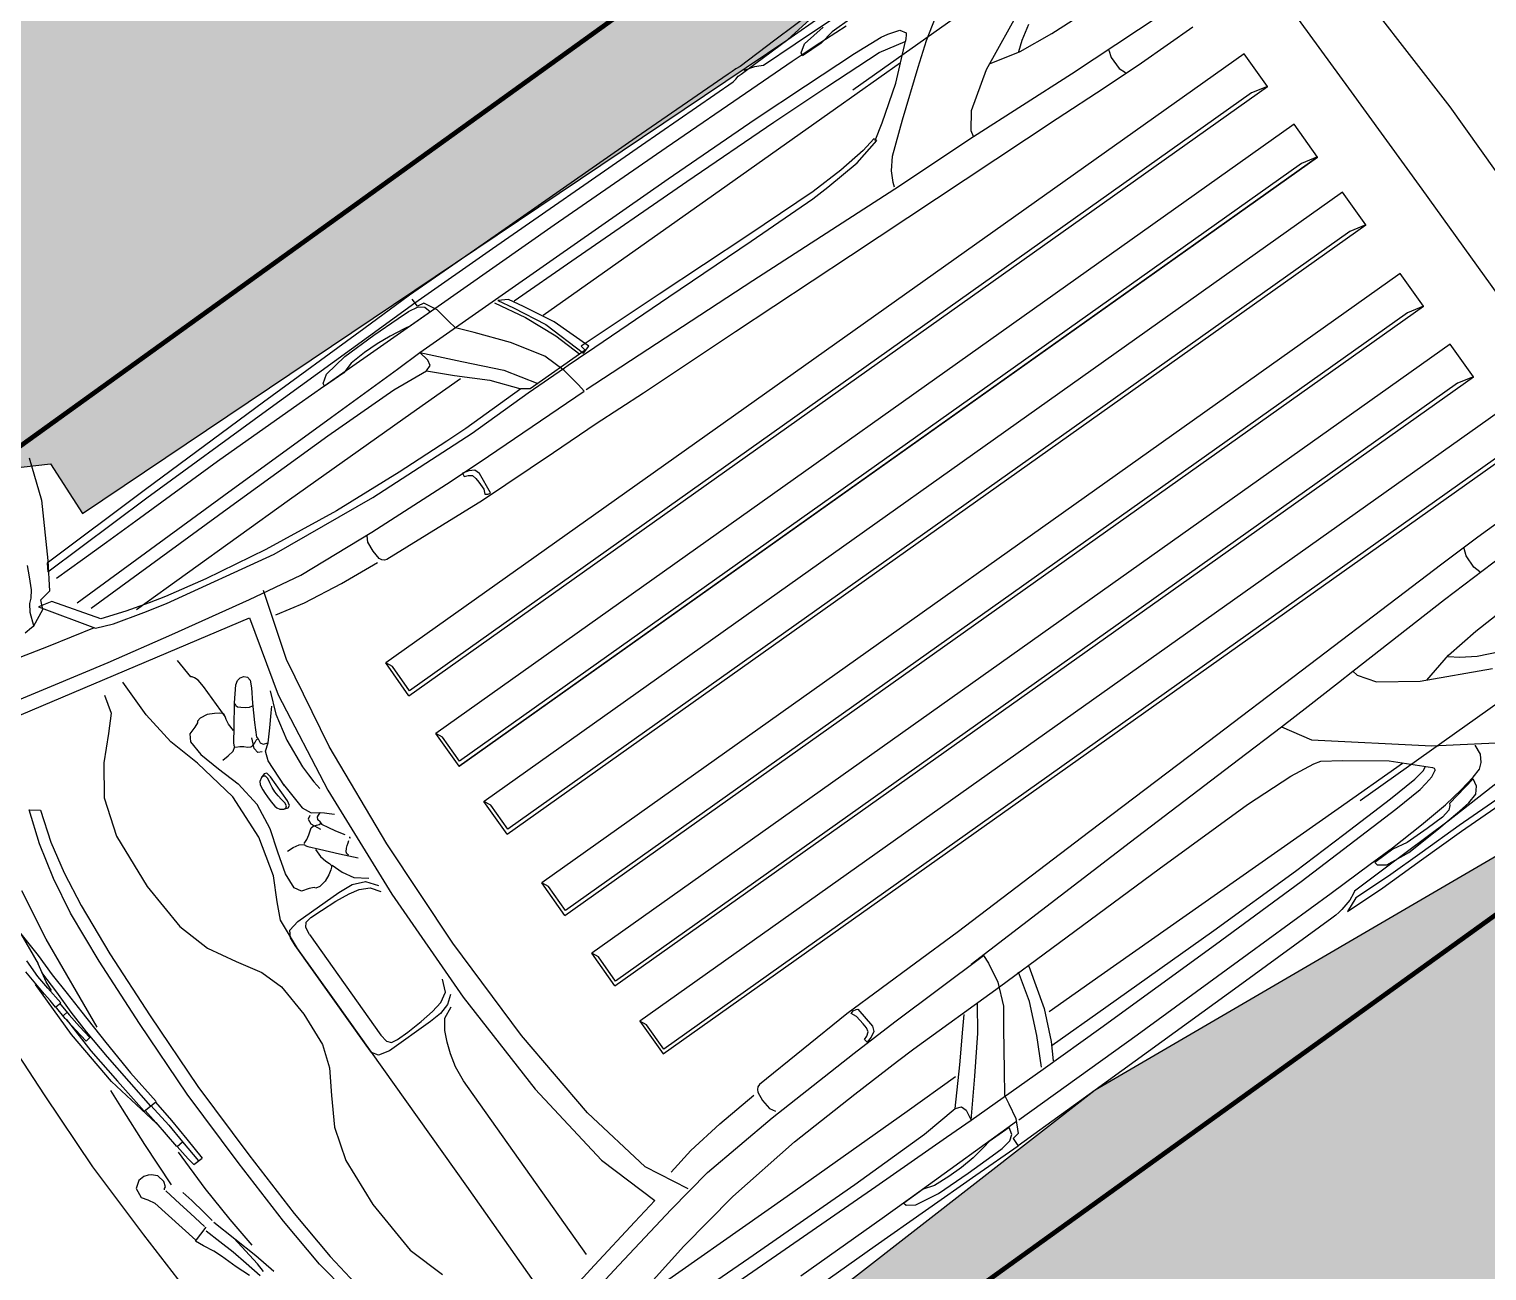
# Model space of a CAD drawing. Header units: millimetres. Extents: x 1904 to 2142, y -1319 to -1235.
# Drawn here: x 2054.413 to 2058.37, y -1247.314 to -1243.943 of the extents above; entities that cross this region are included whole.
import ezdxf

# ---------------------------------------------------------------- set-up
doc = ezdxf.new("R2010")
doc.units = ezdxf.units.MM
doc.header["$LTSCALE"] = 30
doc.layers.get('0').update_dxf_attribs({"linetype": 'CONTINUOUS'})
doc.layers.add('arquitetura', color=8, linetype='CONTINUOUS')

# ---------------------------------------------------------------- blocks, each defined once
blk = doc.blocks.new('Austin Mini dessus')
at = {"color": 8, "flags": 128}
for points in [[(1.3693, 3.7967), (1.6304, 3.7968)], [(1.6304, 3.7968), (1.8484, 3.7979)], [(1.8484, 3.7979), (1.9397, 3.7986)], [(2.1078, 3.7972), (1.9397, 3.7986)], [(1.9397, 3.7828), (1.9397, 3.798)], [(2.4284, 3.7942), (2.1078, 3.7972)], [(2.6551, 3.7981), (2.7306, 3.7997)], [(2.6814, 3.7868), (2.6551, 3.7981)], [(2.7306, 3.7997), (2.8147, 3.7991)], [(2.8147, 3.7991), (2.9021, 3.7984)], [(2.9021, 3.7984), (2.9944, 3.7997)], [(1.716, 3.7644), (1.717, 3.7694)], [(1.717, 3.7694), (1.7313, 3.7792)], [(1.7313, 3.7792), (1.7757, 3.7861)], [(1.7781, 3.7702), (1.7576, 3.764)], [(1.7757, 3.7861), (1.8394, 3.7873)], [(1.8082, 3.7719), (1.7781, 3.7702)], [(1.8354, 3.7719), (1.8082, 3.7719)], [(1.8622, 3.7696), (1.8354, 3.7719)], [(1.8394, 3.7873), (1.8918, 3.7867)], [(1.8896, 3.7653), (1.8622, 3.7696)], [(1.8918, 3.7867), (1.9135, 3.786)], [(1.9135, 3.786), (1.9326, 3.7832)], [(1.9326, 3.7832), (1.942, 3.7759)], [(1.952, 3.781), (1.9397, 3.7828)], [(1.942, 3.7759), (1.9455, 3.763)], [(1.9641, 3.7571), (1.952, 3.781)], [(2.6259, 3.7916), (2.4284, 3.7942)], [(2.6343, 3.7911), (2.6259, 3.7916)], [(2.642, 3.7903), (2.6343, 3.7911)], [(2.649, 3.7893), (2.642, 3.7903)], [(2.6704, 3.7837), (2.649, 3.7893)], [(2.6822, 3.7782), (2.6704, 3.7837)], [(2.7507, 3.7887), (2.6814, 3.7868)], [(2.6858, 3.7757), (2.6822, 3.7782)], [(2.7538, 3.7741), (2.6858, 3.7757)], [(2.7458, 3.7609), (2.7598, 3.7709)], [(2.8237, 3.7886), (2.7507, 3.7887)], [(2.8931, 3.7702), (2.7538, 3.7741)], [(2.7598, 3.7709), (2.8041, 3.7753)], [(2.8041, 3.7753), (2.8678, 3.772)], [(2.9048, 3.7882), (2.8237, 3.7886)], [(2.8678, 3.772), (2.9199, 3.7677)], [(3.0069, 3.7651), (2.8931, 3.7702)], [(2.9951, 3.7894), (2.9048, 3.7882)], [(1.4923, 3.7636), (1.6691, 3.7637)], [(1.6691, 3.7637), (1.7492, 3.7633)], [(1.7576, 3.764), (1.716, 3.7644)], [(1.7492, 3.7633), (1.9626, 3.7616)], [(1.9022, 3.763), (1.8896, 3.7653)], [(1.9455, 3.763), (1.9022, 3.763)], [(1.9688, 3.7285), (1.9641, 3.7571)], [(1.9674, 3.7618), (2.2252, 3.7604)], [(2.2252, 3.7604), (2.4664, 3.7574)], [(2.4664, 3.7574), (2.6503, 3.7544)], [(2.6503, 3.7544), (2.7365, 3.753)], [(2.7365, 3.753), (2.7855, 3.7519)], [(2.7449, 3.7554), (2.7458, 3.7609)], [(2.7845, 3.7544), (2.7449, 3.7554)], [(2.8122, 3.7594), (2.7845, 3.7544)], [(2.7855, 3.7519), (2.851, 3.7488)], [(2.8551, 3.7596), (2.8122, 3.7594)], [(2.851, 3.7488), (2.9058, 3.7442)], [(2.8891, 3.7588), (2.8551, 3.7596)], [(2.9053, 3.7556), (2.8891, 3.7588)], [(2.9118, 3.7497), (2.9053, 3.7556)], [(2.9058, 3.7442), (2.9441, 3.7386)], [(2.913, 3.7465), (2.9118, 3.7497)], [(2.9725, 3.7349), (2.913, 3.7465)], [(2.9199, 3.7677), (2.9416, 3.7655)], [(2.9416, 3.7655), (2.9606, 3.76)], [(2.9606, 3.76), (2.9698, 3.7493)], [(2.9698, 3.7493), (2.9725, 3.7349)], [(1.9715, 3.7117), (1.9688, 3.7285)], [(2.9441, 3.7386), (2.9744, 3.7329)], [(2.9469, 3.6452), (3.0743, 3.7267)], [(2.9744, 3.7329), (2.9916, 3.7274)], [(2.9916, 3.7274), (3.001, 3.7198)], [(3.001, 3.7198), (3.0087, 3.7071)], [(1.1226, 3.7043), (1.4484, 3.7087)], [(1.4484, 3.7087), (1.6921, 3.7115)], [(1.6921, 3.7115), (1.8449, 3.713)], [(1.8449, 3.713), (1.8979, 3.7134)], [(1.8979, 3.7134), (2.0543, 3.714)], [(1.8979, 3.7134), (1.9484, 3.6539)], [(1.9009, 3.6943), (1.8979, 3.7134)], [(1.8979, 3.6843), (1.9009, 3.6943)], [(1.9964, 3.6756), (1.9715, 3.7117)], [(2.0537, 3.7091), (2.0796, 3.6584)], [(2.0543, 3.714), (2.1798, 3.7129)], [(2.094, 3.6816), (2.0773, 3.7122)], [(2.1798, 3.7129), (2.4309, 3.7103)], [(2.4309, 3.7103), (2.6188, 3.7069)], [(2.6188, 3.7069), (2.7259, 3.7034)], [(2.7259, 3.7034), (2.8298, 3.6998)], [(2.8298, 3.6998), (2.8852, 3.6963)], [(2.8852, 3.6963), (2.8995, 3.6935)], [(2.8995, 3.6935), (2.9148, 3.6898)], [(3.0087, 3.7071), (3.01, 3.6884)], [(1.1335, 3.6804), (1.4355, 3.6849)], [(1.4355, 3.6849), (1.6643, 3.6871)], [(1.6643, 3.6871), (1.816, 3.6859)], [(1.816, 3.6859), (1.8868, 3.6804)], [(1.8868, 3.6804), (1.8979, 3.6843)], [(1.8868, 3.6804), (1.9382, 3.6219)], [(2.0389, 3.6143), (1.9964, 3.6756)], [(2.0918, 3.6884), (2.2083, 3.6887)], [(2.1175, 3.6272), (2.094, 3.6816)], [(2.2083, 3.6887), (2.4426, 3.6885)], [(2.4426, 3.6885), (2.6215, 3.6864)], [(2.6215, 3.6864), (2.7286, 3.6829)], [(2.7286, 3.6829), (2.8326, 3.6793)], [(2.8326, 3.6793), (2.8879, 3.6758)], [(2.8698, 3.6229), (2.9257, 3.6769)], [(2.8879, 3.6758), (2.8994, 3.674)], [(2.8994, 3.674), (2.9094, 3.6722)], [(2.9094, 3.6722), (2.9171, 3.6679)], [(2.9148, 3.6898), (2.9254, 3.6845)], [(2.9269, 3.6823), (2.9254, 3.6845)], [(2.9257, 3.6769), (2.9271, 3.6797)], [(2.9271, 3.6797), (2.9269, 3.6823)], [(1.9484, 3.6539), (1.9968, 3.5949)], [(2.0796, 3.6584), (2.1036, 3.6021)], [(2.7473, 3.6393), (2.8869, 3.6399)], [(2.7793, 3.5129), (2.9469, 3.6452)], [(2.7871, 3.6502), (3.4246, 3.6502)], [(1.2235, 3.6328), (1.5547, 3.6348)], [(1.2747, 3.6187), (1.3537, 3.601)], [(1.5547, 3.6348), (1.8149, 3.6349)], [(1.8149, 3.6349), (1.9203, 3.6346)], [(1.9382, 3.6219), (1.9794, 3.5737)], [(2.0615, 3.5818), (2.0389, 3.6143)], [(2.1391, 3.55), (2.1175, 3.6272)], [(2.1218, 3.6365), (2.2347, 3.637)], [(2.2347, 3.637), (2.4865, 3.6382)], [(2.4865, 3.6382), (2.7473, 3.6393)], [(2.8029, 3.5745), (2.8698, 3.6229)], [(1.3537, 3.601), (1.4755, 3.5794)], [(1.9968, 3.5949), (2.0262, 3.5518)], [(2.1036, 3.6021), (2.1179, 3.5483)], [(2.9962, 3.5397), (3.1134, 3.5955)], [(1.1282, 3.5852), (1.2404, 3.5618)], [(1.4755, 3.5794), (1.6204, 3.564)], [(1.6204, 3.564), (1.7565, 3.5569)], [(1.9794, 3.5737), (1.9962, 3.5536)], [(2.0778, 3.5418), (2.0615, 3.5818)], [(2.7705, 3.5534), (2.8029, 3.5745)], [(3.0778, 3.5457), (3.1044, 3.562)], [(3.1044, 3.562), (3.1417, 3.5787)], [(1.1011, 3.5379), (1.1017, 3.2922)], [(1.2053, 3.5371), (1.12, 3.5551)], [(1.3084, 3.5158), (1.2053, 3.5371)], [(1.2404, 3.5618), (1.3729, 3.5353)], [(1.7565, 3.5569), (1.8523, 3.5529)], [(1.8523, 3.5529), (1.8885, 3.5517)], [(1.8885, 3.5517), (2.0756, 3.55)], [(2.0756, 3.55), (2.1906, 3.5477)], [(2.0837, 3.5046), (2.0778, 3.5418)], [(2.1906, 3.5477), (2.4267, 3.5434)], [(2.4267, 3.5434), (2.6206, 3.5411)], [(2.6206, 3.5411), (2.712, 3.5443)], [(2.712, 3.5443), (2.7579, 3.5502)], [(2.7579, 3.5502), (2.7705, 3.5534)], [(2.9326, 3.496), (2.9962, 3.5397)], [(3.0068, 3.545), (3.0636, 3.5315)], [(3.0618, 3.5326), (3.0778, 3.5457)], [(1.2049, 3.5135), (1.2049, 3.1364)], [(1.3585, 3.5054), (1.3084, 3.5158)], [(1.3729, 3.5353), (1.4635, 3.5186)], [(1.4186, 3.5228), (1.3793, 3.4466)], [(1.4635, 3.5186), (1.6129, 3.5061)], [(2.7489, 3.4635), (2.7793, 3.5129)], [(3.0636, 3.5315), (3.1275, 3.5247)], [(3.1275, 3.5247), (3.1878, 3.5219)], [(1.323, 3.3924), (1.3585, 3.5054)], [(1.6129, 3.5061), (1.7979, 3.497)], [(1.6169, 3.4714), (1.619, 3.4901)], [(1.619, 3.4901), (1.6245, 3.4999)], [(1.7979, 3.497), (1.8885, 3.4935)], [(1.8276, 3.494), (1.8263, 3.4879)], [(1.8263, 3.4879), (1.8336, 3.4853)], [(1.8388, 3.4912), (1.8276, 3.494)], [(1.8336, 3.4853), (1.8396, 3.4804)], [(1.8484, 3.4859), (1.8388, 3.4912)], [(1.8517, 3.4767), (1.8484, 3.4859)], [(1.8885, 3.4935), (2.0844, 3.4883)], [(2.0579, 3.4882), (2.4134, 3.475)], [(2.0844, 3.4883), (2.0837, 3.5046)], [(2.9113, 3.4668), (2.9326, 3.496)], [(1.4113, 3.481), (1.462, 3.47)], [(1.462, 3.47), (1.5309, 3.4613)], [(1.5309, 3.4613), (1.6094, 3.4548)], [(1.6186, 3.4546), (1.6169, 3.4714)], [(1.8409, 3.4637), (1.8386, 3.4462)], [(1.8396, 3.4804), (1.8416, 3.4732)], [(1.8416, 3.4732), (1.8409, 3.4637)], [(1.8478, 3.437), (1.8517, 3.4767)], [(2.4134, 3.475), (2.6537, 3.4666)], [(2.6537, 3.4666), (2.7489, 3.4635)], [(2.7489, 3.4635), (2.8086, 3.4608)], [(2.8086, 3.4608), (2.8767, 3.4577)], [(2.9092, 3.4563), (2.9113, 3.4668)], [(1.3793, 3.4466), (1.3517, 3.3099)], [(1.6207, 3.4502), (1.6186, 3.4546)], [(1.6242, 3.4468), (1.6207, 3.4502)], [(1.6285, 3.4452), (1.6242, 3.4468)], [(1.8272, 3.4328), (1.6285, 3.4452)], [(1.8386, 3.4462), (1.8339, 3.4369)], [(1.8339, 3.4369), (1.8395, 3.4349)], [(1.8395, 3.4349), (1.8452, 3.4359)], [(1.8452, 3.4359), (1.8478, 3.437)], [(2.8767, 3.4577), (2.9092, 3.4563)], [(2.9092, 3.4563), (3.1149, 3.4465)], [(3.1149, 3.4465), (3.3513, 3.4394)], [(3.1945, 3.4428), (3.1904, 3.4299)], [(1.9786, 3.4297), (1.8272, 3.4328)], [(2.0699, 3.4284), (1.9786, 3.4297)], [(2.1695, 3.4247), (2.0699, 3.4284)], [(2.3653, 3.4184), (2.1695, 3.4247)], [(2.6091, 3.4106), (2.3653, 3.4184)], [(2.8528, 3.4028), (2.6091, 3.4106)], [(3.1904, 3.4299), (3.1906, 3.4059)], [(0.9547, 3.3266), (0.9762, 3.3945)], [(1.3004, 3.222), (1.323, 3.3924)], [(3.0481, 3.3965), (2.8528, 3.4028)], [(3.147, 3.3929), (3.0481, 3.3965)], [(3.2267, 3.3909), (3.147, 3.3929)], [(3.1906, 3.4059), (3.1955, 3.3932)], [(3.3378, 3.39), (3.2267, 3.3909)], [(0.8202, 3.3211), (0.8092, 3.2537)], [(0.8325, 3.2537), (0.8415, 3.3179)], [(0.9474, 3.2223), (0.9547, 3.3266)], [(1.3517, 3.3099), (1.3356, 3.1305)], [(1.1017, 3.2922), (1.1017, 3.0712)], [(1.521, 3.3024), (3.3849, 3.3024)], [(1.521, 3.2314), (1.521, 3.3024)], [(3.3552, 3.2953), (1.5269, 3.296)], [(1.5269, 3.296), (1.5269, 3.2434)], [(0.8092, 3.2537), (0.8014, 3.1546)], [(0.8246, 3.1546), (0.8325, 3.2537)], [(1.5269, 3.2434), (1.521, 3.2314)], [(3.3849, 3.2314), (1.521, 3.2314)], [(0.7116, 3.2101), (0.7041, 3.1774)], [(0.721, 3.2072), (0.7203, 3.1896)], [(0.7263, 3.1761), (0.7361, 3.2172)], [(0.9535, 3.1308), (0.9474, 3.2223)], [(1.2904, 3.0155), (1.3004, 3.222)], [(0.6964, 3.1985), (0.6864, 3.1723)], [(0.7041, 3.1774), (0.6969, 3.1476)], [(0.6998, 3.0852), (0.7263, 3.1761)], [(0.7123, 3.1286), (0.7203, 3.1896)], [(0.5909, 3.1628), (0.5858, 3.0317)], [(0.6864, 3.1723), (0.6761, 3.1418)], [(0.7318, 3.1572), (0.726, 3.0977)], [(0.8014, 3.1546), (0.7962, 3.0235)], [(0.8194, 3.0235), (0.8246, 3.1546)], [(1.521, 3.1548), (3.3849, 3.1548)], [(1.521, 3.1548), (3.3849, 3.1548)], [(1.521, 3.1548), (1.521, 3.0837)], [(3.3849, 3.1548), (3.3552, 3.1477)], [(3.3849, 3.1548), (3.3849, 3.0838)], [(0.6698, 3.1266), (0.6607, 3.1082)], [(0.6761, 3.1418), (0.6698, 3.1266)], [(0.6969, 3.1476), (0.6884, 3.1193)], [(0.9712, 3.0712), (0.9535, 3.1308)], [(1.2049, 3.1364), (1.2077, 3.1082)], [(1.3356, 3.1305), (1.3308, 2.9266)], [(3.3552, 3.1477), (1.5269, 3.1484)], [(1.5269, 3.1484), (1.5269, 3.0958)], [(0.6607, 3.1082), (0.6538, 3.0932)], [(0.6884, 3.1193), (0.6795, 3.0899)], [(0.726, 3.0977), (0.7219, 3.0275)], [(1.2077, 3.1082), (1.214, 3.084)], [(0.6338, 2.997), (0.6553, 3.0927)], [(0.6538, 3.0932), (0.6836, 3.0845)], [(0.6818, 3.0817), (0.6747, 3.0485)], [(0.6957, 3.0601), (0.6993, 3.0807)], [(1.214, 3.084), (1.2213, 3.064)], [(1.5269, 3.0958), (1.521, 3.0837)], [(3.3849, 3.0838), (1.521, 3.0838)], [(0.6747, 3.0485), (0.6693, 3.0237)], [(0.6902, 3.0313), (0.6957, 3.0601)], [(0.9991, 3.0226), (0.9712, 3.0712)], [(1.1017, 3.0712), (1.1013, 2.893)], [(1.2213, 3.064), (1.2296, 3.0447)], [(3.5043, 3.0618), (3.503, 2.8311)], [(0.5858, 3.0317), (0.5818, 2.8809)], [(0.6693, 3.0237), (0.6625, 2.9905)], [(0.6853, 3.0102), (0.6902, 3.0313)], [(0.7219, 3.0275), (0.7205, 2.9476)], [(0.7962, 3.0235), (0.7923, 2.8727)], [(0.8155, 2.8727), (0.8194, 3.0235)], [(1.0249, 2.9807), (0.9991, 3.0226)], [(1.2296, 3.0447), (1.2425, 3.0269)], [(1.2425, 3.0269), (1.263, 3.0168)], [(0.6273, 2.9847), (0.6338, 2.997)], [(1.1016, 3.0013), (1.1008, 2.9854)], [(1.1087, 3.0128), (1.1016, 3.0013)], [(1.1289, 3.0172), (1.1087, 3.0128)], [(1.2179, 3.0172), (1.1289, 3.0172)], [(1.1326, 2.9863), (1.1344, 3.0006)], [(1.1344, 3.0006), (1.1406, 3.0076)], [(1.1406, 3.0076), (1.1521, 3.0095)], [(1.1521, 3.0095), (1.1745, 3.009)], [(1.1745, 3.009), (1.2048, 3.0074)], [(1.2048, 3.0074), (1.2315, 3.0045)], [(1.2406, 3.0157), (1.2179, 3.0172)], [(1.2315, 3.0045), (1.2524, 3.0002)], [(1.2601, 3.01), (1.2406, 3.0157)], [(1.2524, 3.0002), (1.27, 2.9903)], [(1.275, 2.9987), (1.2601, 3.01)], [(1.2927, 2.7938), (1.2904, 3.0155)], [(1.521, 3.0018), (3.3849, 3.0018)], [(1.521, 3.0018), (1.521, 2.9307)], [(1.521, 3.0017), (3.3849, 3.0017)], [(3.3552, 2.9947), (1.5269, 2.9954)], [(1.5269, 2.9954), (1.5269, 2.9427)], [(3.3849, 3.0017), (3.3552, 2.9947)], [(3.3849, 3.0018), (3.3849, 2.9307)], [(0.6202, 2.9747), (0.6273, 2.9847)], [(0.6221, 2.9567), (0.6202, 2.9747)], [(0.6618, 2.9878), (0.6631, 2.986)], [(0.6631, 2.986), (0.6661, 2.9845)], [(0.6661, 2.9845), (0.6693, 2.9748)], [(0.6693, 2.9748), (0.6662, 2.9608)], [(0.677, 2.9877), (0.6796, 2.9022)], [(0.7277, 2.9669), (0.7297, 2.9812)], [(0.7297, 2.9812), (0.7484, 2.9804)], [(0.7369, 2.9367), (0.7402, 2.9806)], [(0.7461, 2.9374), (0.7484, 2.9804)], [(1.0386, 2.9396), (1.0249, 2.9807)], [(1.1008, 2.9854), (1.1008, 2.7686)], [(1.1326, 2.7677), (1.1326, 2.9863)], [(1.27, 2.9903), (1.2792, 2.9682)], [(0.6341, 2.9475), (0.6221, 2.9567)], [(0.6455, 2.9473), (0.6341, 2.9475)], [(0.6529, 2.9495), (0.6455, 2.9473)], [(0.6577, 2.9524), (0.6529, 2.9495)], [(0.6662, 2.9608), (0.6577, 2.9524)], [(0.7244, 2.9379), (0.7259, 2.9524)], [(0.7259, 2.9524), (0.7277, 2.9669)], [(1.5269, 2.9427), (1.521, 2.9307)], [(0.7205, 2.9096), (0.7234, 2.9377)], [(0.7244, 2.9379), (0.7369, 2.9367)], [(0.7339, 2.8986), (0.7369, 2.9367)], [(0.7427, 2.8947), (0.7461, 2.9374)], [(1.0427, 2.877), (1.0386, 2.9396)], [(1.3308, 2.9266), (1.3369, 2.7159)], [(3.3849, 2.9307), (1.521, 2.9307)], [(0.6796, 2.9022), (0.6837, 2.8284)], [(0.718, 2.8814), (0.7205, 2.9096)], [(0.7339, 2.8986), (0.7283, 2.8522)], [(0.7381, 2.8519), (0.7427, 2.8947)], [(1.1013, 2.893), (1.1007, 2.7756)], [(0.5818, 2.8809), (0.5858, 2.7275)], [(0.7179, 2.8836), (0.6962, 2.7767)], [(0.7152, 2.8533), (0.718, 2.8814)], [(0.7923, 2.8727), (0.7962, 2.7218)], [(0.8194, 2.7218), (0.8155, 2.8727)], [(1.0386, 2.8145), (1.0427, 2.877)], [(3.6279, 2.8795), (3.6277, 2.7413)], [(0.7054, 2.7825), (0.7131, 2.8533)], [(0.7131, 2.8533), (0.7381, 2.8519)], [(0.7277, 2.8526), (0.7218, 2.7949)], [(0.7325, 2.784), (0.7401, 2.8518)], [(0.6837, 2.8284), (0.6857, 2.7893)], [(1.0249, 2.7734), (1.0386, 2.8145)], [(1.521, 2.8252), (3.3849, 2.8252)], [(1.521, 2.8252), (3.3849, 2.8252)], [(1.521, 2.8252), (1.521, 2.7541)], [(3.3552, 2.8181), (1.5269, 2.8188)], [(1.5269, 2.8188), (1.5269, 2.7662)], [(3.3849, 2.8252), (3.3552, 2.8181)], [(3.3849, 2.8252), (3.3849, 2.7542)], [(3.503, 2.8311), (3.5007, 2.6103)], [(0.7218, 2.7949), (0.7156, 2.7372)], [(1.307, 2.578), (1.2927, 2.7938)], [(0.6962, 2.7767), (0.6866, 2.668)], [(0.6979, 2.7113), (0.7054, 2.7825)], [(0.7279, 2.7148), (0.7325, 2.784)], [(0.9991, 2.7314), (1.0249, 2.7734)], [(1.1007, 2.7756), (1.1055, 2.717)], [(1.1008, 2.7686), (1.1016, 2.7527)], [(1.1326, 2.7677), (1.1344, 2.7534)], [(1.2505, 2.7536), (1.268, 2.7619)], [(1.2676, 2.7483), (1.2824, 2.7671)], [(1.268, 2.7619), (1.2795, 2.7785)], [(1.5269, 2.7662), (1.521, 2.7541)], [(0.7156, 2.7372), (0.7107, 2.6794)], [(1.1016, 2.7527), (1.1087, 2.7412)], [(1.1087, 2.7412), (1.1289, 2.7368)], [(1.1289, 2.7368), (1.2179, 2.7368)], [(1.1344, 2.7534), (1.1406, 2.7464)], [(1.1406, 2.7464), (1.1521, 2.7446)], [(1.1521, 2.7446), (1.1745, 2.745)], [(1.1745, 2.745), (1.2048, 2.7466)], [(1.2048, 2.7466), (1.2315, 2.7495)], [(1.2179, 2.7368), (1.2453, 2.7392)], [(1.2315, 2.7495), (1.2505, 2.7536)], [(1.2453, 2.7392), (1.2676, 2.7483)], [(1.2551, 2.7309), (1.276, 2.7469)], [(3.3849, 2.7542), (1.521, 2.7542)], [(3.6277, 2.7413), (3.6181, 2.5203)], [(0.5858, 2.7275), (0.5909, 2.5917)], [(0.6946, 2.6403), (0.6979, 2.7113)], [(0.7244, 2.6467), (0.7279, 2.7148)], [(0.7962, 2.7218), (0.8014, 2.5907)], [(0.8246, 2.5907), (0.8194, 2.7218)], [(0.9712, 2.6829), (0.9991, 2.7314)], [(1.1055, 2.717), (1.1196, 2.6871)], [(1.2364, 2.6909), (1.2436, 2.7106)], [(1.2436, 2.7106), (1.2551, 2.7309)], [(1.3369, 2.7159), (1.3537, 2.5166)], [(0.701, 2.6926), (0.6971, 2.6657)], [(0.701, 2.6926), (0.7101, 2.6911)], [(0.7063, 2.6647), (0.71, 2.6915)], [(1.1196, 2.6871), (1.1407, 2.6458)], [(1.1655, 2.6964), (1.1583, 2.6841)], [(1.1793, 2.701), (1.1655, 2.6964)], [(1.1879, 2.7044), (1.1793, 2.701)], [(1.1894, 2.7071), (1.1879, 2.7044)], [(1.1965, 2.7087), (1.1894, 2.7071)], [(1.2102, 2.7066), (1.1965, 2.7087)], [(1.2218, 2.7011), (1.2102, 2.7066)], [(1.2296, 2.696), (1.2218, 2.7011)], [(1.2336, 2.6927), (1.2296, 2.696)], [(1.2314, 2.6783), (1.2342, 2.6856)], [(1.235, 2.6895), (1.2336, 2.6927)], [(1.2342, 2.6856), (1.235, 2.6895)], [(1.2586, 2.6815), (1.2815, 2.7064)], [(1.2705, 2.6928), (1.2693, 2.6894)], [(1.2693, 2.6894), (1.2703, 2.6857)], [(1.2703, 2.6857), (1.2746, 2.681)], [(0.6866, 2.668), (0.6857, 2.5588)], [(0.6971, 2.6657), (0.6937, 2.6386)], [(0.7033, 2.6376), (0.7063, 2.6647)], [(0.7107, 2.6794), (0.709, 2.6356)], [(0.731, 2.6835), (0.7474, 2.5042)], [(0.9535, 2.6232), (0.9712, 2.6829)], [(1.1583, 2.6841), (1.1602, 2.6556)], [(1.2283, 2.6506), (1.2286, 2.6664)], [(1.2286, 2.6664), (1.2314, 2.6783)], [(1.2344, 2.6544), (1.2586, 2.6815)], [(1.2746, 2.681), (1.2785, 2.6776)], [(1.286, 2.6602), (1.2767, 2.6451)], [(1.2785, 2.6776), (1.2823, 2.6745)], [(1.2823, 2.6745), (1.286, 2.6721)], [(1.2901, 2.67), (1.2902, 2.6692)], [(1.2903, 2.6674), (1.2901, 2.67)], [(1.2902, 2.6692), (1.2903, 2.6683)], [(1.2903, 2.6683), (1.2903, 2.6674)], [(1.521, 2.6777), (3.3849, 2.6777)], [(1.521, 2.6777), (1.521, 2.6065)], [(1.521, 2.6776), (3.3849, 2.6776)], [(3.3552, 2.6705), (1.5269, 2.6712)], [(1.5269, 2.6712), (1.5269, 2.6186)], [(3.3849, 2.6776), (3.3552, 2.6705)], [(3.3849, 2.6777), (3.3849, 2.6066)], [(0.6937, 2.6386), (0.692, 2.6115)], [(0.7015, 2.6106), (0.7033, 2.6376)], [(0.709, 2.6356), (0.7085, 2.5917)], [(0.7219, 2.6045), (0.7244, 2.6467)], [(1.1407, 2.6458), (1.1591, 2.5751)], [(1.1602, 2.6556), (1.1712, 2.6165)], [(1.2173, 2.6328), (1.2174, 2.6346)], [(1.2179, 2.6325), (1.2173, 2.6328)], [(1.2174, 2.6346), (1.2206, 2.6388)], [(1.2206, 2.6388), (1.2344, 2.6544)], [(1.2767, 2.6451), (1.2691, 2.6322)], [(0.6914, 2.6119), (0.6903, 2.5972)], [(0.6924, 2.6121), (0.7034, 2.6111)], [(0.6934, 2.6323), (0.7028, 2.6314)], [(0.7034, 2.6111), (0.6997, 2.5769)], [(0.9474, 2.5318), (0.9535, 2.6232)], [(1.1712, 2.6165), (1.184, 2.5749)], [(1.1861, 2.6248), (1.1983, 2.6254)], [(1.1983, 2.6254), (1.2099, 2.6274)], [(1.2099, 2.6274), (1.2179, 2.6325)], [(1.2179, 2.6307), (1.226, 2.6273)], [(1.226, 2.6273), (1.234, 2.623)], [(1.234, 2.623), (1.2401, 2.6184)], [(1.2401, 2.6184), (1.2445, 2.6153)], [(1.2445, 2.6153), (1.2492, 2.6149)], [(1.2478, 2.609), (1.2564, 2.6266)], [(1.2485, 2.5997), (1.2478, 2.609)], [(1.2492, 2.6149), (1.2546, 2.6166)], [(1.2546, 2.6166), (1.2595, 2.6184)], [(1.2595, 2.6184), (1.2623, 2.6189)], [(1.2623, 2.6189), (1.2632, 2.6189)], [(1.2632, 2.6157), (1.2624, 2.6105)], [(1.2624, 2.6105), (1.2647, 2.6055)], [(1.2639, 2.6197), (1.2632, 2.6157)], [(1.2691, 2.6322), (1.2637, 2.6225)], [(1.2637, 2.6225), (1.2638, 2.6219)], [(1.2638, 2.6219), (1.2639, 2.6197)], [(1.2732, 2.6021), (1.279, 2.6074)], [(1.279, 2.6074), (1.285, 2.6129)], [(1.285, 2.6129), (1.2921, 2.6194)], [(1.5269, 2.6186), (1.521, 2.6065)], [(3.5007, 2.6103), (3.4987, 2.4401)], [(0.689, 2.5822), (0.6878, 2.5675)], [(0.6903, 2.5972), (0.689, 2.5822)], [(0.7026, 2.5837), (0.7038, 2.5662)], [(0.7085, 2.5917), (0.7072, 2.5478)], [(0.7197, 2.5621), (0.7219, 2.6045)], [(0.8014, 2.5907), (0.8092, 2.4916)], [(0.8325, 2.4916), (0.8246, 2.5907)], [(1.255, 2.5958), (1.2485, 2.5997)], [(1.2515, 2.5771), (1.2598, 2.5934)], [(1.2598, 2.5934), (1.2732, 2.6021)], [(1.2647, 2.6055), (1.2732, 2.6021)], [(3.3849, 2.6066), (1.521, 2.6066)], [(0.6878, 2.5675), (0.6847, 2.5306)], [(0.6997, 2.5769), (0.6975, 2.5497)], [(0.7038, 2.5662), (0.7072, 2.5489)], [(0.7193, 2.5199), (0.7197, 2.5621)], [(1.1591, 2.5751), (1.1632, 2.4901)], [(1.184, 2.5749), (1.1902, 2.5259)], [(1.2153, 2.5514), (1.218, 2.556)], [(1.218, 2.556), (1.2242, 2.5604)], [(1.2242, 2.5604), (1.2316, 2.5628)], [(1.2242, 2.5604), (1.2279, 2.5607)], [(1.2279, 2.5607), (1.2312, 2.5579)], [(1.2312, 2.5579), (1.2319, 2.5522)], [(1.2316, 2.5628), (1.2362, 2.5607)], [(1.2362, 2.5607), (1.2378, 2.5522)], [(1.2487, 2.5245), (1.2515, 2.5771)], [(1.2952, 2.5513), (1.2971, 2.5676)], [(1.3331, 2.3893), (1.307, 2.578)], [(0.6975, 2.5497), (0.6975, 2.5161)], [(0.7072, 2.5489), (0.7105, 2.5317)], [(0.7164, 2.4705), (0.7105, 2.5317)], [(0.9547, 2.4275), (0.9474, 2.5318)], [(1.2129, 2.5259), (1.213, 2.5337)], [(1.213, 2.5337), (1.2135, 2.541)], [(1.2135, 2.541), (1.2142, 2.5468)], [(1.2142, 2.5468), (1.2153, 2.5514)], [(1.2293, 2.5353), (1.2287, 2.5263)], [(1.2305, 2.5442), (1.2293, 2.5353)], [(1.2319, 2.5522), (1.2305, 2.5442)], [(1.2378, 2.5522), (1.2378, 2.4996)], [(1.2945, 2.5182), (1.2946, 2.5357)], [(1.2946, 2.5357), (1.2952, 2.5513)], [(0.714, 2.4253), (0.7193, 2.5199)], [(0.7474, 2.5042), (0.7622, 2.4097)], [(1.184, 2.4768), (1.1902, 2.5259)], [(1.213, 2.5181), (1.2129, 2.5259)], [(1.2135, 2.5107), (1.213, 2.5181)], [(1.2142, 2.505), (1.2135, 2.5107)], [(1.2153, 2.5004), (1.2142, 2.505)], [(1.2287, 2.5263), (1.2293, 2.5172)], [(1.2293, 2.5172), (1.2305, 2.5078)], [(1.2305, 2.5078), (1.2319, 2.4996)], [(1.2487, 2.5272), (1.2506, 2.4745)], [(1.2987, 2.4638), (1.2945, 2.5182)], [(1.3537, 2.5166), (1.3811, 2.3466)], [(1.521, 2.5246), (3.3849, 2.5246)], [(1.521, 2.5246), (3.3849, 2.5246)], [(1.521, 2.5246), (1.521, 2.4535)], [(3.3552, 2.5175), (1.5269, 2.5182)], [(1.5269, 2.5182), (1.5269, 2.4656)], [(3.3849, 2.5246), (3.3552, 2.5175)], [(3.3849, 2.5246), (3.3849, 2.4536)], [(0.8092, 2.4916), (0.8202, 2.4242)], [(0.8415, 2.4274), (0.8325, 2.4916)], [(1.1632, 2.4901), (1.1462, 2.4053)], [(1.218, 2.4957), (1.2153, 2.5004)], [(1.2242, 2.4914), (1.218, 2.4957)], [(1.2316, 2.489), (1.2242, 2.4914)], [(1.2279, 2.4911), (1.2242, 2.4914)], [(1.2312, 2.4938), (1.2279, 2.4911)], [(1.2319, 2.4996), (1.2312, 2.4938)], [(1.2362, 2.4911), (1.2316, 2.489)], [(1.2378, 2.4996), (1.2362, 2.4911)], [(1.1712, 2.4352), (1.184, 2.4768)], [(1.2514, 2.4554), (1.2447, 2.4518)], [(1.2506, 2.4745), (1.2571, 2.4576)], [(1.2571, 2.4576), (1.2692, 2.4481)], [(1.3098, 2.4149), (1.2987, 2.4638)], [(1.5269, 2.4656), (1.521, 2.4535)], [(3.3849, 2.4536), (1.521, 2.4536)], [(0.8536, 2.369), (0.8415, 2.4274)], [(0.9762, 2.3595), (0.9547, 2.4275)], [(1.1602, 2.3961), (1.1712, 2.4352)], [(1.1861, 2.427), (1.1983, 2.4265)], [(1.1983, 2.4265), (1.21, 2.4246)], [(1.2248, 2.4245), (1.2303, 2.429)], [(1.2303, 2.429), (1.2352, 2.4335)], [(1.2352, 2.4335), (1.2399, 2.4364)], [(1.2399, 2.4364), (1.2445, 2.4366)], [(1.2447, 2.4518), (1.2434, 2.4425)], [(1.2434, 2.4425), (1.2511, 2.4245)], [(1.2445, 2.4366), (1.2498, 2.4346)], [(1.2498, 2.4346), (1.2546, 2.4325)], [(1.2546, 2.4325), (1.2574, 2.4319)], [(1.2574, 2.4319), (1.2583, 2.4319)], [(1.2579, 2.4403), (1.2605, 2.4451)], [(1.2585, 2.435), (1.2579, 2.4403)], [(1.259, 2.431), (1.2585, 2.435)], [(1.2586, 2.4282), (1.2588, 2.4289)], [(1.2704, 2.4052), (1.2586, 2.4282)], [(1.2588, 2.4289), (1.259, 2.431)], [(1.2605, 2.4451), (1.2692, 2.4481)], [(1.2692, 2.4481), (1.287, 2.4285)], [(1.287, 2.4285), (1.3044, 2.4082)], [(0.8202, 2.4242), (0.8359, 2.3599)], [(1.1462, 2.4053), (1.1298, 2.3473)], [(1.21, 2.4246), (1.2177, 2.4194)], [(1.2177, 2.4194), (1.2172, 2.4191)], [(1.2172, 2.4191), (1.2172, 2.4174)], [(1.2172, 2.4174), (1.2201, 2.4129)], [(1.2178, 2.4212), (1.2248, 2.4245)], [(1.2201, 2.4129), (1.2359, 2.3915)], [(1.2871, 2.3751), (1.2704, 2.4052)], [(1.3044, 2.4082), (1.3122, 2.3989)], [(1.3256, 2.3754), (1.3098, 2.4149)], [(1.1583, 2.3676), (1.1602, 2.3961)], [(1.2319, 2.3948), (1.2313, 2.3807)], [(1.2313, 2.3807), (1.2324, 2.3718)], [(1.2359, 2.3915), (1.262, 2.3561)], [(1.2729, 2.3742), (1.279, 2.3779)], [(1.279, 2.3779), (1.2846, 2.3787)], [(1.3014, 2.3519), (1.2871, 2.3751)], [(1.3706, 2.2486), (1.3331, 2.3893)], [(0.8359, 2.3599), (0.8558, 2.3002)], [(0.8715, 2.3124), (0.8536, 2.369)], [(1.0114, 2.309), (0.9762, 2.3595)], [(1.1655, 2.3554), (1.1583, 2.3676)], [(1.1793, 2.3508), (1.1655, 2.3554)], [(1.1879, 2.3474), (1.1793, 2.3508)], [(1.2218, 2.3507), (1.2102, 2.3451)], [(1.2296, 2.3558), (1.2218, 2.3507)], [(1.2336, 2.3591), (1.2296, 2.3558)], [(1.2324, 2.3718), (1.2342, 2.3662)], [(1.235, 2.3623), (1.2336, 2.3591)], [(1.2342, 2.3662), (1.234, 2.3268)], [(1.2342, 2.3662), (1.235, 2.3623)], [(1.2607, 2.3612), (1.2619, 2.3648)], [(1.2617, 2.3576), (1.2607, 2.3612)], [(1.2619, 2.3648), (1.2664, 2.3692)], [(1.262, 2.3561), (1.2817, 2.3316)], [(1.2664, 2.3692), (1.2729, 2.3742)], [(1.3075, 2.3397), (1.3014, 2.3519)], [(2.8528, 2.3496), (2.6091, 2.3418)], [(3.0481, 2.356), (2.8528, 2.3496)], [(3.147, 2.3596), (3.0481, 2.356)], [(3.2267, 2.3616), (3.147, 2.3596)], [(3.1892, 2.3465), (3.1942, 2.3592)], [(3.3378, 2.3625), (3.2267, 2.3616)], [(1.1298, 2.3473), (1.1216, 2.2828)], [(1.1894, 2.3447), (1.1879, 2.3474)], [(1.1965, 2.3431), (1.1894, 2.3447)], [(1.2102, 2.3451), (1.1965, 2.3431)], [(1.234, 2.3268), (1.2334, 2.3009)], [(1.2817, 2.3316), (1.2889, 2.3268)], [(1.2889, 2.3268), (1.2958, 2.3258)], [(1.2958, 2.3258), (1.3019, 2.3278)], [(1.3019, 2.3278), (1.3066, 2.3322)], [(1.3066, 2.3322), (1.3075, 2.3397)], [(1.3811, 2.3466), (1.4186, 2.2238)], [(2.0699, 2.3241), (1.9786, 2.3223)], [(2.1695, 2.3277), (2.0699, 2.3241)], [(2.3653, 2.3341), (2.1695, 2.3277)], [(2.6091, 2.3418), (2.3653, 2.3341)], [(3.189, 2.3226), (3.1892, 2.3465)], [(0.8558, 2.3002), (0.8715, 2.3124)], [(1.0484, 2.2716), (1.0114, 2.309)], [(1.2334, 2.3009), (1.2323, 2.2864)], [(1.5384, 2.2936), (1.6121, 2.3001)], [(1.6207, 2.3005), (1.6186, 2.2962)], [(1.6242, 2.304), (1.6207, 2.3005)], [(1.6285, 2.3056), (1.6242, 2.304)], [(1.8272, 2.3184), (1.6285, 2.3056)], [(1.9786, 2.3223), (1.8272, 2.3184)], [(1.8366, 2.3114), (1.8412, 2.3145)], [(1.8403, 2.3032), (1.8366, 2.3114)], [(1.8406, 2.2877), (1.8403, 2.3032)], [(1.8412, 2.3145), (1.8449, 2.3155)], [(1.8449, 2.3155), (1.8464, 2.3155)], [(1.8464, 2.3155), (1.8503, 2.2758)], [(2.9092, 2.2957), (3.1149, 2.3055)], [(3.1149, 2.3055), (3.3513, 2.3125)], [(3.1931, 2.3097), (3.189, 2.3226)], [(1.0731, 2.2446), (1.0484, 2.2716)], [(1.1216, 2.2828), (1.1216, 2.212)], [(1.2254, 2.2741), (1.2227, 2.2366)], [(1.2269, 2.2752), (1.2254, 2.2741)], [(1.2299, 2.279), (1.2269, 2.2752)], [(1.2323, 2.2864), (1.2299, 2.279)], [(1.4113, 2.2714), (1.4655, 2.2834)], [(1.4655, 2.2834), (1.5384, 2.2936)], [(1.6186, 2.2962), (1.6169, 2.2793)], [(1.6169, 2.2793), (1.619, 2.2606)], [(1.8322, 2.2671), (1.8383, 2.272)], [(1.8383, 2.272), (1.8402, 2.2793)], [(1.8402, 2.2793), (1.8406, 2.2877)], [(1.8503, 2.2758), (1.847, 2.2665)], [(2.0905, 2.2638), (2.4428, 2.2777)], [(2.4428, 2.2777), (2.6647, 2.2869)], [(2.6647, 2.2869), (2.7418, 2.2903)], [(2.7418, 2.2903), (2.9092, 2.2957)], [(2.7431, 2.2881), (2.7462, 2.2798)], [(2.7462, 2.2798), (2.7556, 2.2611)], [(2.9092, 2.2957), (2.9113, 2.2851)], [(2.9113, 2.2851), (2.9326, 2.256)], [(0.8634, 2.1376), (1.3706, 2.2486)], [(1.4881, 2.2396), (1.6349, 2.2506)], [(1.619, 2.2606), (1.6245, 2.2509)], [(1.6349, 2.2506), (1.8016, 2.2577)], [(1.8016, 2.2577), (1.881, 2.2603)], [(1.825, 2.2645), (1.8322, 2.2671)], [(1.8262, 2.2584), (1.825, 2.2645)], [(1.8375, 2.2613), (1.8262, 2.2584)], [(1.847, 2.2665), (1.8375, 2.2613)], [(1.881, 2.2603), (2.0858, 2.2644)], [(2.0844, 2.2494), (2.0784, 2.2142)], [(2.0858, 2.2644), (2.0844, 2.2494)], [(2.7556, 2.2611), (2.7718, 2.2409)], [(2.9326, 2.256), (2.9962, 2.2123)], [(1.0817, 2.212), (1.0731, 2.2446)], [(1.2411, 2.1935), (1.3891, 2.2224)], [(1.3891, 2.2224), (1.4881, 2.2396)], [(2.4809, 2.219), (2.6134, 2.2208)], [(2.6134, 2.2208), (2.6469, 2.2196)], [(2.7718, 2.2409), (2.8239, 2.1987)], [(3.0068, 2.207), (3.0636, 2.2205)], [(3.0636, 2.2205), (3.1275, 2.2272)], [(3.1275, 2.2272), (3.1878, 2.23)], [(1.4713, 2.1819), (1.6721, 2.2014)], [(1.6721, 2.2014), (1.8808, 2.2103)], [(1.8362, 2.1961), (1.7357, 2.1921)], [(1.8766, 2.1969), (1.8362, 2.1961)], [(1.9967, 2.1959), (1.8766, 2.1969)], [(1.8808, 2.2103), (2.0035, 2.2094)], [(1.961, 2.1517), (1.9967, 2.1959)], [(1.9914, 2.152), (2.0269, 2.2058)], [(2.0102, 2.2055), (1.9967, 2.1959)], [(2.0035, 2.2094), (2.0815, 2.2103)], [(2.1294, 2.2062), (2.0102, 2.2055)], [(2.0784, 2.2142), (2.0651, 2.1737)], [(2.0815, 2.2103), (2.0895, 2.2105)], [(2.0895, 2.2105), (2.1118, 2.2109)], [(2.0987, 2.1289), (2.1242, 2.2089)], [(2.1021, 2.1554), (2.1177, 2.2065)], [(2.1118, 2.2109), (2.1463, 2.2115)], [(2.1389, 2.2041), (2.1134, 2.1336)], [(2.1242, 2.2089), (2.1389, 2.2041)], [(2.128, 2.1963), (2.1294, 2.2062)], [(2.2935, 2.2014), (2.128, 2.1963)], [(2.1463, 2.2115), (2.305, 2.215)], [(2.4818, 2.2073), (2.2935, 2.2014)], [(2.305, 2.215), (2.4809, 2.219)], [(2.6213, 2.2106), (2.4818, 2.2073)], [(2.6829, 2.2085), (2.6213, 2.2106)], [(2.6469, 2.2196), (2.7143, 2.2143)], [(2.7355, 2.2029), (2.6829, 2.2085)], [(2.7143, 2.2143), (2.7654, 2.2024)], [(2.7627, 2.1969), (2.7355, 2.2029)], [(2.7654, 2.2024), (2.7627, 2.1969)], [(2.763, 2.2003), (2.7912, 2.1821)], [(2.8239, 2.1987), (2.9002, 2.139)], [(2.9962, 2.2123), (3.1134, 2.1564)], [(3.0618, 2.2194), (3.0778, 2.2063)], [(3.0778, 2.2063), (3.1044, 2.19)], [(1.0142, 2.1447), (1.1207, 2.1686)], [(1.1207, 2.1686), (1.2411, 2.1935)], [(1.2652, 2.143), (1.4713, 2.1819)], [(1.606, 2.1833), (1.4643, 2.1668)], [(1.7357, 2.1921), (1.606, 2.1833)], [(2.0651, 2.1737), (2.0297, 2.1186)], [(2.7912, 2.1821), (2.8517, 2.139)], [(0.9014, 2.1189), (1.0142, 2.1447)], [(1.2232, 2.1328), (1.2652, 2.143)], [(1.3475, 2.1478), (1.2712, 2.132)], [(1.4643, 2.1668), (1.3475, 2.1478)], [(1.9146, 2.1086), (1.961, 2.1517)], [(1.9396, 2.0961), (1.9914, 2.152)], [(2.0769, 2.098), (2.1021, 2.1554)], [(1.1373, 2.1061), (1.1678, 2.118)], [(1.1678, 2.118), (1.2232, 2.1328)], [(1.241, 2.1243), (1.1985, 2.1123)], [(1.216, 2.1209), (1.5491, 2.1189)], [(1.2712, 2.132), (1.241, 2.1243)], [(1.5491, 2.1189), (1.8129, 2.1188)], [(1.8129, 2.1188), (1.9203, 2.1191)], [(2.0297, 2.1186), (1.9872, 2.0669)], [(2.0692, 2.0713), (2.0987, 2.1289)], [(2.1134, 2.1336), (2.085, 2.08)], [(2.8517, 2.139), (2.9088, 2.0884)], [(2.9002, 2.139), (2.9394, 2.1086)], [(1.0511, 2.0835), (1.1363, 2.104)], [(1.0772, 2.0166), (1.1373, 2.1061)], [(1.1544, 2.0979), (1.1018, 2.0227)], [(1.1985, 2.1123), (1.1544, 2.0979)], [(1.8792, 2.0733), (1.9146, 2.1086)], [(1.8882, 2.0405), (1.9396, 2.0961)], [(2.0471, 2.045), (2.0769, 2.098)], [(2.1047, 2.1129), (2.4742, 2.1134)], [(2.4742, 2.1134), (2.7383, 2.1137)], [(2.7383, 2.1137), (2.8794, 2.1139)], [(2.7825, 2.1047), (3.4166, 2.1047)], [(2.9394, 2.1086), (3.062, 2.0282)], [(0.9769, 2.0648), (1.0511, 2.0835)], [(1.1518, 2.0725), (1.4497, 2.0682)], [(1.4497, 2.0682), (1.6696, 2.0663)], [(1.6696, 2.0663), (1.8124, 2.0677)], [(1.8124, 2.0677), (1.8792, 2.0733)], [(1.8792, 2.0733), (1.8898, 2.0695)], [(1.8898, 2.0695), (1.8917, 2.0596)], [(1.9872, 2.0669), (1.9647, 2.0412)], [(2.0542, 2.0453), (2.0692, 2.0713)], [(2.085, 2.08), (2.0706, 2.0548)], [(2.2014, 2.0637), (2.4493, 2.0668)], [(2.4493, 2.0668), (2.6356, 2.0705)], [(2.6356, 2.0705), (2.7481, 2.0732)], [(2.7481, 2.0732), (2.8587, 2.0775)], [(2.8587, 2.0775), (2.9076, 2.0883)], [(2.8901, 2.0597), (2.9115, 2.0664)], [(2.9122, 2.0845), (2.9088, 2.0884)], [(2.9115, 2.0664), (2.9182, 2.0768)], [(2.9154, 2.0806), (2.9122, 2.0845)], [(2.9182, 2.0768), (2.9154, 2.0806)], [(1.031, 2.0405), (1.0455, 2.0396)], [(1.0455, 2.0396), (1.0506, 2.0392)], [(1.0506, 2.0392), (1.0806, 2.025)], [(1.0506, 2.0392), (1.0594, 2.0164)], [(1.1368, 2.0506), (1.4588, 2.0461)], [(1.4588, 2.0461), (1.6944, 2.0429)], [(1.6944, 2.0429), (1.839, 2.0411)], [(1.839, 2.0411), (1.8882, 2.0405)], [(1.8917, 2.0596), (1.8882, 2.0405)], [(1.8882, 2.0405), (2.0521, 2.0412)], [(1.9647, 2.0412), (1.9618, 2.0246)], [(2.0521, 2.0412), (2.1763, 2.0418)], [(2.0706, 2.0548), (2.0542, 2.0453)], [(2.0774, 2.0623), (2.2014, 2.0637)], [(2.1763, 2.0418), (2.4248, 2.0438)], [(2.4248, 2.0438), (2.6113, 2.0468)], [(2.6113, 2.0468), (2.7183, 2.0504)], [(2.7183, 2.0504), (2.8223, 2.0539)], [(2.8223, 2.0539), (2.8776, 2.0574)], [(2.8776, 2.0574), (2.8901, 2.0597)], [(1.0594, 2.0164), (1.0677, 2.0031)], [(1.1018, 2.0227), (1.0772, 2.0166)], [(1.0806, 2.025), (1.0877, 2.0092)], [(1.9618, 2.0246), (1.9568, 1.9964)], [(1.0677, 2.0031), (1.0753, 1.9968)], [(1.0753, 1.9968), (1.0842, 1.9851)], [(1.1088, 2.0056), (1.0877, 2.0092)], [(1.1378, 1.9593), (1.1088, 2.0056)], [(1.1323, 1.9939), (1.1889, 1.9933)], [(1.1889, 1.9933), (1.2417, 1.9931)], [(1.2417, 1.9931), (1.3059, 1.9922)], [(1.3059, 1.9922), (1.4847, 1.9901)], [(1.4847, 1.9901), (1.6616, 1.9901)], [(1.6616, 1.9901), (1.7416, 1.9904)], [(1.7576, 1.9915), (1.716, 1.9911)], [(1.716, 1.9911), (1.717, 1.9861)], [(1.7416, 1.9904), (1.9551, 1.9922)], [(1.7781, 1.9852), (1.7576, 1.9915)], [(1.8896, 1.9901), (1.8622, 1.9859)], [(1.9022, 1.9924), (1.8896, 1.9901)], [(1.9455, 1.9924), (1.9022, 1.9924)], [(1.942, 1.9796), (1.9455, 1.9924)], [(1.9568, 1.9964), (1.9445, 1.9728)], [(1.9551, 1.9922), (2.2129, 1.9935)], [(2.2129, 1.9935), (2.454, 1.9966)], [(2.454, 1.9966), (2.638, 1.9996)], [(2.638, 1.9996), (2.7242, 2.001)], [(2.7242, 2.001), (2.7732, 2.0021)], [(2.7845, 2.0049), (2.7449, 2.0039)], [(2.7449, 2.0039), (2.7458, 1.9984)], [(2.7458, 1.9984), (2.7598, 1.9884)], [(2.7598, 1.9884), (2.8041, 1.984)], [(2.7732, 2.0021), (2.8386, 2.0052)], [(2.8122, 1.9999), (2.7845, 2.0049)], [(2.8551, 1.9997), (2.8122, 1.9999)], [(1.0842, 1.9851), (1.0947, 1.9644)], [(1.0947, 1.9644), (1.1035, 1.9457)], [(1.1339, 1.9626), (1.1261, 1.9756)], [(1.1261, 1.9756), (1.3452, 1.9705)], [(1.3518, 1.9569), (1.1339, 1.9626)], [(1.3452, 1.9705), (1.6075, 1.9666)], [(1.6075, 1.9666), (1.8305, 1.9642)], [(1.717, 1.9861), (1.7313, 1.9762)], [(1.7313, 1.9762), (1.7757, 1.9693)], [(1.7757, 1.9693), (1.8394, 1.9681)], [(1.8082, 1.9835), (1.7781, 1.9852)], [(1.8354, 1.9836), (1.8082, 1.9835)], [(1.8305, 1.9642), (1.9317, 1.9633)], [(1.8622, 1.9859), (1.8354, 1.9836)], [(1.8394, 1.9681), (1.8918, 1.9688)], [(1.8918, 1.9688), (1.9135, 1.9694)], [(1.9135, 1.9694), (1.9326, 1.9722)], [(1.9321, 1.971), (1.9317, 1.9551)], [(1.9317, 1.9633), (2.0998, 1.9648)], [(1.9445, 1.9728), (1.9321, 1.971)], [(1.9326, 1.9722), (1.942, 1.9796)], [(2.0998, 1.9648), (2.4205, 1.9678)], [(2.4205, 1.9678), (2.618, 1.9704)], [(2.618, 1.9704), (2.6248, 1.9694)], [(2.6248, 1.9694), (2.6309, 1.9675)], [(2.6309, 1.9675), (2.6377, 1.9674)], [(2.6377, 1.9674), (2.6698, 1.9667)], [(2.6644, 1.9706), (2.6452, 1.9652)], [(2.675, 1.9758), (2.6644, 1.9706)], [(2.6698, 1.9667), (2.7401, 1.9651)], [(2.6783, 1.978), (2.675, 1.9758)], [(2.7462, 1.9796), (2.6783, 1.978)], [(2.7401, 1.9651), (2.8147, 1.9659)], [(2.8855, 1.9835), (2.7462, 1.9796)], [(1.1905, 1.8654), (1.1378, 1.9593)], [(1.6114, 1.9519), (1.3518, 1.9569)], [(1.8317, 1.9484), (1.6114, 1.9519)], [(1.9317, 1.9469), (1.8317, 1.9484)], [(2.1, 1.9484), (1.9317, 1.9469)], [(2.421, 1.9514), (2.1, 1.9484)], [(2.6186, 1.954), (2.421, 1.9514)], [(2.627, 1.9542), (2.6186, 1.954)], [(2.6353, 1.9546), (2.627, 1.9542)], [(2.6436, 1.9556), (2.6353, 1.9546)], [(2.7208, 1.9527), (2.6436, 1.9556)], [(2.808, 1.9509), (2.7208, 1.9527)], [(1.2159, 1.792), (1.1905, 1.8654)]]:
    blk.add_lwpolyline(points, dxfattribs=at)

msp = doc.modelspace()

# ---------------------------------------------------------------- hatches: boundary and pattern name
at = {"layer": 'arquitetura'}
h = msp.add_hatch(dxfattribs=at)
h.set_pattern_fill('AR-HBONE', color=256, scale=0.038333, angle=90, style=0)
h.set_pattern_definition([(135, (2221.73729, -3227.55095), (-0.216841366, 8e-17), [0.45999, -0.15333]), (225, (2221.62887, -3227.44253), (-0.216841366, 8e-17), [0.45999, -0.15333])])
h.paths.add_polyline_path([(2044.1883, -1249.9289), (2055.5807, -1249.9289), (2055.5807, -1249.4701), (2061.0392, -1249.4701), (2061.0345, -1249.9289), (2070.2343, -1249.9289), (2070.2343, -1242.4412), (2070.0727, -1242.4284), (2069.7402, -1242.416), (2044.1883, -1242.416)])
h.paths.add_polyline_path([(2046.8163, -1248.8964), (2046.4953, -1248.6891), (2046.2806, -1248.4532), (2045.7671, -1247.8502), (2045.4631, -1247.2974), (2045.3915, -1246.851), (2045.5076, -1246.5554), (2046.9569, -1245.5141), (2047.0396, -1245.3634), (2047.0736, -1245.1384), (2047.2082, -1245.1227), (2047.2951, -1245.2579), (2049.2098, -1243.9709), (2049.956, -1243.2921), (2050.5459, -1243.1057), (2050.8258, -1242.9582), (2051.1292, -1243.3171), (2051.5526, -1243.6857), (2051.8934, -1244.3544), (2052.1658, -1244.8076), (2052.1269, -1245.2083), (2051.3739, -1246.0474), (2050.0446, -1246.8229), (2048.2521, -1248.2182), (2047.1216, -1248.8364), (2046.8577, -1248.888)], flags=16)
h.paths.add_polyline_path([(2054.0784, -1248.8964), (2053.7575, -1248.6891), (2053.5428, -1248.4532), (2053.0292, -1247.8502), (2052.7253, -1247.2974), (2052.6537, -1246.851), (2052.7697, -1246.5554), (2054.219, -1245.5141), (2054.3017, -1245.3634), (2054.3357, -1245.1384), (2054.4704, -1245.1227), (2054.5572, -1245.2579), (2056.472, -1243.9709), (2057.2181, -1243.2921), (2057.808, -1243.1057), (2058.0879, -1242.9582), (2058.3914, -1243.3171), (2058.8148, -1243.6857), (2059.1555, -1244.3544), (2059.4279, -1244.8076), (2059.389, -1245.2083), (2058.636, -1246.0474), (2057.3068, -1246.8229), (2055.5142, -1248.2182), (2054.3838, -1248.8364), (2054.1198, -1248.888)], flags=16)
h.paths.add_polyline_path([(2062.9347, -1246.0659), (2062.8553, -1246.0659), (2062.8613, -1246.0963), (2062.8786, -1246.1221)], flags=24)
h.paths.add_polyline_path([(2062.9347, -1246.0659), (2062.8786, -1246.1221), (2062.9043, -1246.1393), (2062.9347, -1246.1454)], flags=24)
h.paths.add_polyline_path([(2062.9347, -1246.0659), (2062.9347, -1245.9865), (2062.9652, -1245.9925), (2062.9909, -1246.0097)], flags=24)
h.paths.add_polyline_path([(2062.9347, -1246.0659), (2062.9909, -1246.0097), (2063.0082, -1246.0355), (2063.0142, -1246.0659)], flags=24)
edge = h.paths.add_edge_path(flags=16)
edge.add_line((2063.0937, -1246.0659), (2062.7758, -1246.0659))
edge = h.paths.add_edge_path(flags=16)
edge.add_arc((2062.9347, -1246.0659), 0.0795, 90, 450)
edge = h.paths.add_edge_path(flags=16)
edge.add_line((2062.9347, -1246.2248), (2062.9347, -1245.4774))
h.paths.add_polyline_path([(2062.9479, -1245.9789), (2062.9479, -1245.335), (2062.6162, -1245.335), (2062.6162, -1245.9789)], flags=24)
h.paths.add_polyline_path([(2062.3506, -1247.7539), (2062.3506, -1243.8698), (2062.0412, -1243.8698), (2062.0412, -1247.7539)], flags=24)
h.paths.add_polyline_path([(2062.6722, -1246.327), (2062.6722, -1245.1792), (2062.3405, -1245.1792), (2062.3405, -1246.327)], flags=24)
h.paths.add_polyline_path([(2070.075, -1249.8582), (2070.075, -1249.7815), (2060.8752, -1249.7815), (2060.8752, -1249.8582)], flags=16)
h.paths.add_polyline_path([(2050.1877, -1248.7564), (2049.5808, -1248.7564), (2049.5808, -1249.2193), (2050.1877, -1249.2193)], flags=24)
h.paths.add_polyline_path([(2052.776, -1249.937), (2052.776, -1249.4717), (2052.3132, -1249.4717), (2052.3132, -1249.937)], flags=9)
h.paths.add_polyline_path([(2058.6101, -1248.7564), (2058.0032, -1248.7564), (2058.0032, -1249.2193), (2058.6101, -1249.2193)], flags=24)
h.paths.add_polyline_path([(2060.2667, -1248.1678), (2059.5181, -1248.1678), (2059.5181, -1248.6306), (2060.2667, -1248.6306)], flags=24)
h.paths.add_polyline_path([(2060.4988, -1246.3979), (2060.4988, -1245.791), (2060.036, -1245.791), (2060.036, -1246.3979)], flags=24)
h.paths.add_polyline_path([(2065.9361, -1248.7564), (2065.3292, -1248.7564), (2065.3292, -1249.2193), (2065.9361, -1249.2193)], flags=24)
h.paths.add_polyline_path([(2063.4141, -1247.053), (2063.4141, -1244.4127), (2063.1176, -1244.4127), (2063.1176, -1247.053)], flags=24)

# ---------------------------------------------------------------- linework, layer by layer
at = {"layer": 'arquitetura', "const_width": 0.0128}
msp.add_lwpolyline([(2051.4504, -1247.1901), (2053.4215, -1249.9275), (2060.2652, -1244.9999), (2058.2941, -1242.2624)], close=True, dxfattribs=at)
at = {"layer": 'arquitetura'}
for points in [[(2054.0784, -1248.8964), (2053.7575, -1248.6891), (2053.5428, -1248.4532), (2053.0292, -1247.8502), (2052.7253, -1247.2974), (2052.6537, -1246.851), (2052.7697, -1246.5554), (2054.219, -1245.5141), (2054.3017, -1245.3634), (2054.3357, -1245.1384), (2054.4704, -1245.1227), (2054.5572, -1245.2579), (2056.472, -1243.9709), (2057.2181, -1243.2921), (2057.808, -1243.1057), (2058.0879, -1242.9582), (2058.3914, -1243.3171)], [(2058.636, -1246.0474), (2057.3068, -1246.8229), (2055.5142, -1248.2182), (2054.3838, -1248.8364), (2054.1198, -1248.888), (2054.0784, -1248.8964)]]:
    msp.add_lwpolyline(points, dxfattribs=at)

# ---------------------------------------------------------------- block references
at = {"layer": 'arquitetura', "xscale": -1.5333, "yscale": 1.5333, "zscale": 1.5333, "rotation": 215.3560608114845}
msp.add_blockref('Austin Mini dessus', (2051.3019, -1243.9446), dxfattribs=at)

doc.saveas('drawing.dxf')
